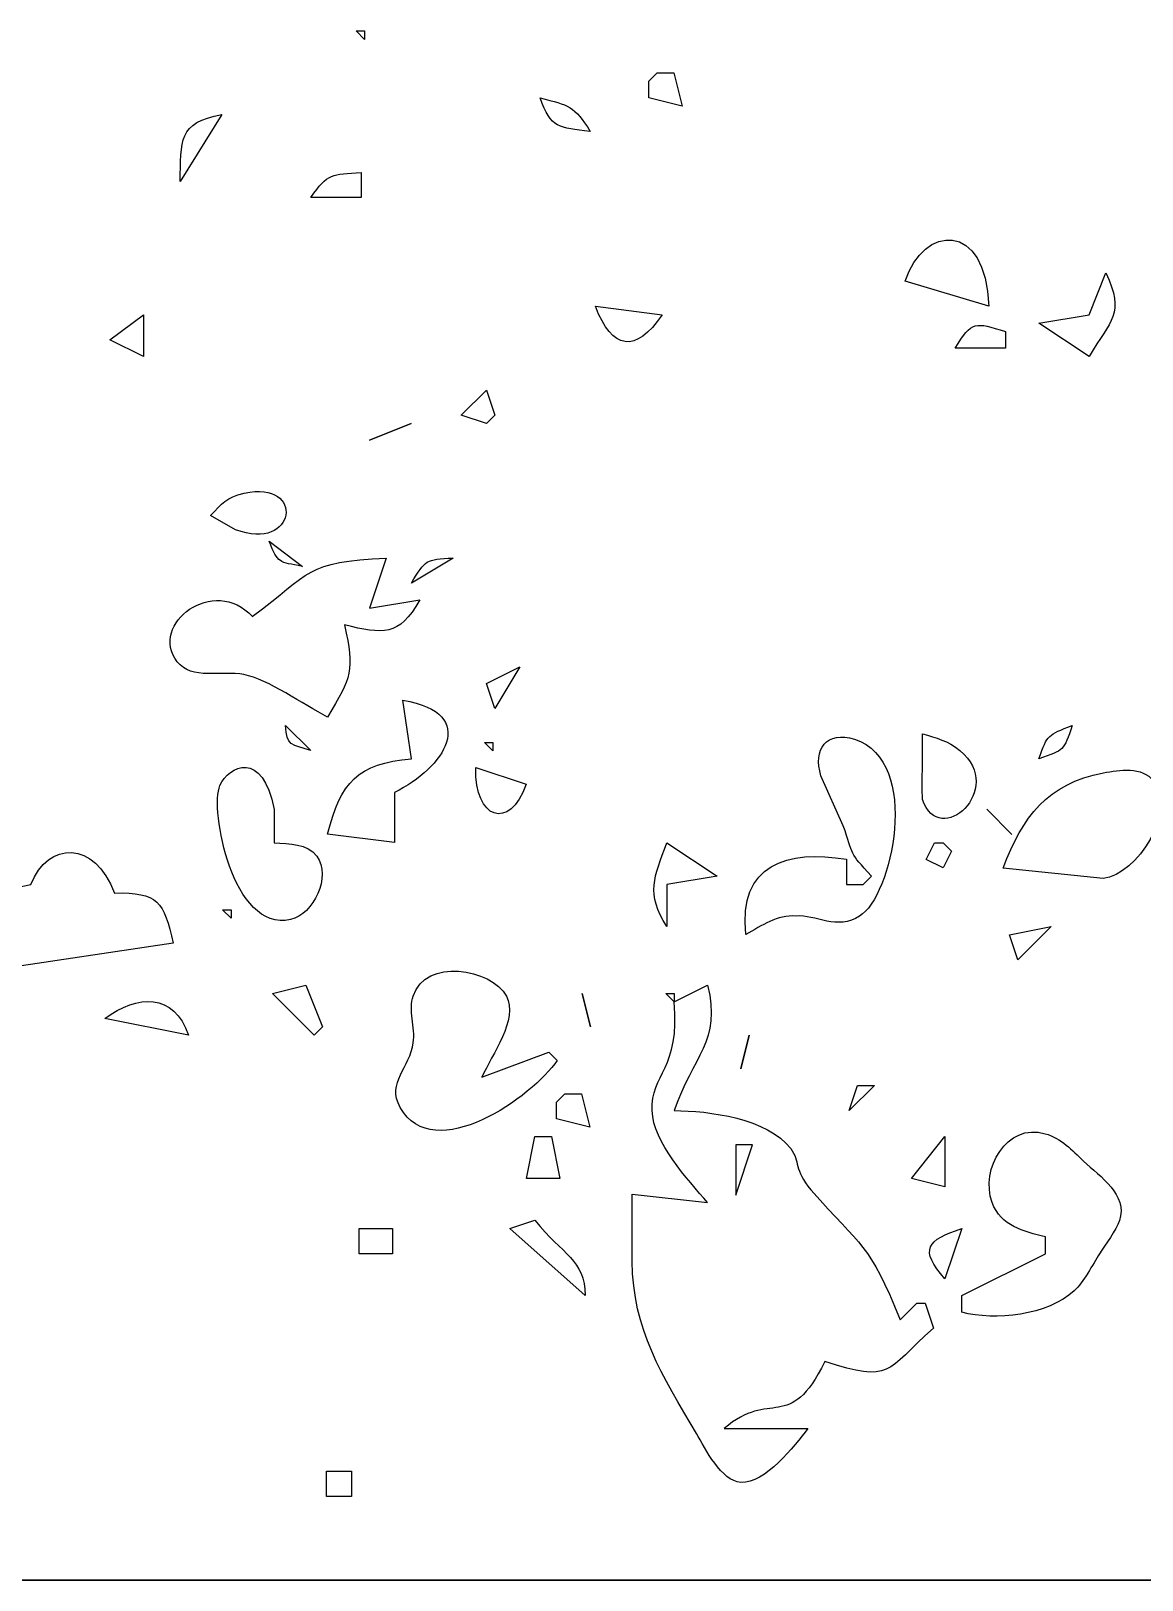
# Model space of a CAD drawing. Header units: centimetres. Extents: x -10.8 to 7.5, y -7.5 to 7.5.
# Drawn here: x -4.785 to -3.861, y -0.301 to 0.987 of the extents above; entities that cross this region are included whole.
import ezdxf

# ---------------------------------------------------------------- set-up
doc = ezdxf.new("R2010")
doc.units = ezdxf.units.CM
doc.header["$MEASUREMENT"] = 0
doc.layers.add('Layer 1', color=7, linetype='Continuous')

msp = doc.modelspace()

# ---------------------------------------------------------------- linework, layer by layer
at = {"layer": 'Layer 1'}
for points, knots in [([(-4.51411, 0.98721), (-4.51411, 0.98721), (-4.50715, 0.98025), (-4.50715, 0.98025), (-4.50715, 0.98025), (-4.50715, 0.98025), (-4.50715, 0.98721), (-4.50715, 0.98721), (-4.50715, 0.98721), (-4.50715, 0.98721), (-4.51411, 0.98721), (-4.51411, 0.98721)], [0, 0, 0, 0, 0.25, 0.25, 0.25, 0.25, 0.5, 0.5, 0.5, 0.5, 1, 1, 1, 1]), ([(-4.26375, 0.95241), (-4.26375, 0.95241), (-4.27071, 0.94545), (-4.27071, 0.94545), (-4.27071, 0.94545), (-4.27071, 0.94545), (-4.27071, 0.93153), (-4.27071, 0.93153), (-4.27071, 0.93153), (-4.27071, 0.93153), (-4.24287, 0.92457), (-4.24287, 0.92457), (-4.24287, 0.92457), (-4.24287, 0.92457), (-4.24983, 0.95241), (-4.24983, 0.95241), (-4.24983, 0.95241), (-4.24983, 0.95241), (-4.26375, 0.95241), (-4.26375, 0.95241)], [0, 0, 0, 0, 0.1666667, 0.1666667, 0.1666667, 0.1666667, 0.3333333, 0.3333333, 0.3333333, 0.3333333, 0.5, 0.5, 0.5, 0.5, 0.6666667, 0.6666667, 0.6666667, 0.6666667, 1, 1, 1, 1]), ([(-4.3612, 0.93153), (-4.35194, 0.90585), (-4.34554, 0.90682), (-4.31944, 0.90369), (-4.31944, 0.90369), (-4.33273, 0.92513), (-4.33705, 0.9254), (-4.3612, 0.93153)], [0, 0, 0, 0, 0.3333333, 0.3333333, 0.3333333, 0.3333333, 1, 1, 1, 1]), ([(-4.66047, 0.86194), (-4.66047, 0.86194), (-4.62567, 0.91762), (-4.62567, 0.91762), (-4.62567, 0.91762), (-4.66249, 0.91129), (-4.65956, 0.8957), (-4.66047, 0.86194)], [0, 0, 0, 0, 0.3333333, 0.3333333, 0.3333333, 0.3333333, 1, 1, 1, 1]), ([(-4.55165, 0.84874), (-4.55165, 0.84874), (-4.5099, 0.84874), (-4.5099, 0.84874), (-4.5099, 0.84874), (-4.5099, 0.84874), (-4.5099, 0.86962), (-4.5099, 0.86962), (-4.5099, 0.86962), (-4.53419, 0.8676), (-4.53781, 0.86941), (-4.55166, 0.84874), (-4.55166, 0.84874), (-4.55166, 0.84874), (-4.55165, 0.84874), (-4.55165, 0.84874)], [0, 0, 0, 0, 0.2, 0.2, 0.2, 0.2, 0.4, 0.4, 0.4, 0.4, 0.6, 0.6, 0.6, 0.6, 1, 1, 1, 1]), ([(-4.05753, 0.7791), (-4.05753, 0.7791), (-3.98794, 0.75822), (-3.98794, 0.75822), (-3.98794, 0.75822), (-3.99045, 0.83011), (-4.0425, 0.82607), (-4.05753, 0.7791)], [0, 0, 0, 0, 0.3333333, 0.3333333, 0.3333333, 0.3333333, 1, 1, 1, 1]), ([(-3.90451, 0.75126), (-3.90451, 0.75126), (-3.94627, 0.7443), (-3.94627, 0.7443), (-3.94627, 0.7443), (-3.94627, 0.7443), (-3.90451, 0.71646), (-3.90451, 0.71646), (-3.90451, 0.71646), (-3.88628, 0.74736), (-3.87458, 0.75133), (-3.89059, 0.78605), (-3.89059, 0.78605), (-3.89059, 0.78605), (-3.90451, 0.75125), (-3.90451, 0.75125), (-3.90451, 0.75125), (-3.90451, 0.75125), (-3.90451, 0.75126), (-3.90451, 0.75126)], [0, 0, 0, 0, 0.1666667, 0.1666667, 0.1666667, 0.1666667, 0.3333333, 0.3333333, 0.3333333, 0.3333333, 0.5, 0.5, 0.5, 0.5, 0.6666667, 0.6666667, 0.6666667, 0.6666667, 1, 1, 1, 1]), ([(-4.71884, 0.73038), (-4.71884, 0.73038), (-4.691, 0.71646), (-4.691, 0.71646), (-4.691, 0.71646), (-4.691, 0.71646), (-4.691, 0.75126), (-4.691, 0.75126), (-4.691, 0.75126), (-4.691, 0.75126), (-4.71884, 0.73038), (-4.71884, 0.73038)], [0, 0, 0, 0, 0.25, 0.25, 0.25, 0.25, 0.5, 0.5, 0.5, 0.5, 1, 1, 1, 1]), ([(-4.31517, 0.75822), (-4.30104, 0.72175), (-4.2819, 0.71876), (-4.25949, 0.75126), (-4.25949, 0.75126), (-4.25949, 0.75126), (-4.31517, 0.75822), (-4.31517, 0.75822)], [0, 0, 0, 0, 0.3333333, 0.3333333, 0.3333333, 0.3333333, 1, 1, 1, 1]), ([(-4.01594, 0.72342), (-4.01594, 0.72342), (-3.97419, 0.72342), (-3.97419, 0.72342), (-3.97419, 0.72342), (-3.97419, 0.72342), (-3.97419, 0.73734), (-3.97419, 0.73734), (-3.97419, 0.73734), (-3.99924, 0.74513), (-4.00203, 0.74639), (-4.01595, 0.72342), (-4.01595, 0.72342), (-4.01595, 0.72342), (-4.01594, 0.72342), (-4.01594, 0.72342)], [0, 0, 0, 0, 0.2, 0.2, 0.2, 0.2, 0.4, 0.4, 0.4, 0.4, 0.6, 0.6, 0.6, 0.6, 1, 1, 1, 1]), ([(-4.42667, 0.66775), (-4.42667, 0.66775), (-4.40579, 0.66079), (-4.40579, 0.66079), (-4.40579, 0.66079), (-4.40579, 0.66079), (-4.39883, 0.66775), (-4.39883, 0.66775), (-4.39883, 0.66775), (-4.39883, 0.66775), (-4.40579, 0.68863), (-4.40579, 0.68863), (-4.40579, 0.68863), (-4.40579, 0.68863), (-4.42667, 0.66775), (-4.42667, 0.66775)], [0, 0, 0, 0, 0.2, 0.2, 0.2, 0.2, 0.4, 0.4, 0.4, 0.4, 0.6, 0.6, 0.6, 0.6, 1, 1, 1, 1]), ([(-4.5031, 0.64687), (-4.5031, 0.64687), (-4.4683, 0.66079), (-4.4683, 0.66079), (-4.4683, 0.66079), (-4.4683, 0.66079), (-4.5031, 0.64687), (-4.5031, 0.64687)], [0, 0, 0, 0, 0.3333333, 0.3333333, 0.3333333, 0.3333333, 1, 1, 1, 1]), ([(-4.61446, 0.57247), (-4.56366, 0.55298), (-4.55593, 0.61409), (-4.60722, 0.60281), (-4.60722, 0.60281), (-4.62232, 0.59947), (-4.62531, 0.59411), (-4.63534, 0.58423), (-4.63534, 0.58423), (-4.63534, 0.58423), (-4.61446, 0.57247), (-4.61446, 0.57247)], [0, 0, 0, 0, 0.25, 0.25, 0.25, 0.25, 0.5, 0.5, 0.5, 0.5, 1, 1, 1, 1]), ([(-4.58652, 0.56282), (-4.57866, 0.54396), (-4.57866, 0.54577), (-4.55868, 0.54194), (-4.55868, 0.54194), (-4.55868, 0.54194), (-4.58652, 0.56282), (-4.58652, 0.56282)], [0, 0, 0, 0, 0.3333333, 0.3333333, 0.3333333, 0.3333333, 1, 1, 1, 1]), ([(-4.60043, 0.50018), (-4.63196, 0.53526), (-4.68707, 0.49385), (-4.66286, 0.4626), (-4.66286, 0.4626), (-4.65089, 0.44708), (-4.62604, 0.4555), (-4.60739, 0.45195), (-4.60739, 0.45195), (-4.58742, 0.44812), (-4.55805, 0.42704), (-4.5378, 0.41667), (-4.5378, 0.41667), (-4.51804, 0.44994), (-4.51511, 0.45529), (-4.52388, 0.49322), (-4.52388, 0.49322), (-4.49152, 0.48577), (-4.47878, 0.48299), (-4.46125, 0.5141), (-4.46125, 0.5141), (-4.46125, 0.5141), (-4.50301, 0.50714), (-4.50301, 0.50714), (-4.50301, 0.50714), (-4.50301, 0.50714), (-4.48909, 0.5489), (-4.48909, 0.5489), (-4.48909, 0.5489), (-4.55618, 0.54577), (-4.55138, 0.537), (-4.60044, 0.50018), (-4.60044, 0.50018), (-4.60044, 0.50018), (-4.60043, 0.50018), (-4.60043, 0.50018)], [0, 0, 0, 0, 0.1, 0.1, 0.1, 0.1, 0.2, 0.2, 0.2, 0.2, 0.3, 0.3, 0.3, 0.3, 0.4, 0.4, 0.4, 0.4, 0.5, 0.5, 0.5, 0.5, 0.6, 0.6, 0.6, 0.6, 0.7, 0.7, 0.7, 0.7, 0.8, 0.8, 0.8, 0.8, 1, 1, 1, 1]), ([(-4.4682, 0.52802), (-4.4682, 0.52802), (-4.4334, 0.5489), (-4.4334, 0.5489), (-4.4334, 0.5489), (-4.45651, 0.54751), (-4.45602, 0.54779), (-4.4682, 0.52802)], [0, 0, 0, 0, 0.3333333, 0.3333333, 0.3333333, 0.3333333, 1, 1, 1, 1]), ([(-4.40572, 0.44451), (-4.40572, 0.44451), (-4.39876, 0.42363), (-4.39876, 0.42363), (-4.39876, 0.42363), (-4.39876, 0.42363), (-4.37788, 0.45843), (-4.37788, 0.45843), (-4.37788, 0.45843), (-4.37788, 0.45843), (-4.40572, 0.44451), (-4.40572, 0.44451)], [0, 0, 0, 0, 0.25, 0.25, 0.25, 0.25, 0.5, 0.5, 0.5, 0.5, 1, 1, 1, 1]), ([(-4.47516, 0.43059), (-4.47516, 0.43059), (-4.4682, 0.38187), (-4.4682, 0.38187), (-4.4682, 0.38187), (-4.51281, 0.37825), (-4.52715, 0.36218), (-4.53779, 0.31924), (-4.53779, 0.31924), (-4.53779, 0.31924), (-4.48211, 0.31228), (-4.48211, 0.31228), (-4.48211, 0.31228), (-4.48211, 0.31228), (-4.48211, 0.35404), (-4.48211, 0.35404), (-4.48211, 0.35404), (-4.44126, 0.37387), (-4.41015, 0.41967), (-4.47515, 0.43059), (-4.47515, 0.43059), (-4.47515, 0.43059), (-4.47516, 0.43059), (-4.47516, 0.43059)], [0, 0, 0, 0, 0.1428571, 0.1428571, 0.1428571, 0.1428571, 0.2857143, 0.2857143, 0.2857143, 0.2857143, 0.4285714, 0.4285714, 0.4285714, 0.4285714, 0.5714286, 0.5714286, 0.5714286, 0.5714286, 0.7142857, 0.7142857, 0.7142857, 0.7142857, 1, 1, 1, 1]), ([(-4.55183, 0.38883), (-4.55183, 0.38883), (-4.57271, 0.40971), (-4.57271, 0.40971), (-4.57271, 0.40971), (-4.57243, 0.39238), (-4.56742, 0.39391), (-4.55183, 0.38883)], [0, 0, 0, 0, 0.3333333, 0.3333333, 0.3333333, 0.3333333, 1, 1, 1, 1]), ([(-4.14819, 0.25118), (-4.13246, 0.2525), (-4.1136, 0.23879), (-4.09544, 0.25118), (-4.09544, 0.25118), (-4.06899, 0.26614), (-4.0431, 0.38014), (-4.09969, 0.39816), (-4.09969, 0.39816), (-4.1228, 0.40561), (-4.13442, 0.38967), (-4.12753, 0.36782), (-4.12753, 0.36782), (-4.12753, 0.36782), (-4.10902, 0.32627), (-4.10902, 0.32627), (-4.10902, 0.32627), (-4.10032, 0.30149), (-4.10436, 0.30449), (-4.08557, 0.28444), (-4.08557, 0.28444), (-4.08557, 0.28444), (-4.09253, 0.27748), (-4.09253, 0.27748), (-4.09253, 0.27748), (-4.09253, 0.27748), (-4.10643, 0.27748), (-4.10643, 0.27748), (-4.10643, 0.27748), (-4.10643, 0.27748), (-4.10643, 0.29836), (-4.10643, 0.29836), (-4.10643, 0.29836), (-4.15487, 0.30657), (-4.19683, 0.29432), (-4.18994, 0.23573), (-4.18994, 0.23573), (-4.17651, 0.24332), (-4.16426, 0.25236), (-4.14818, 0.25118), (-4.14818, 0.25118), (-4.14818, 0.25118), (-4.14819, 0.25118), (-4.14819, 0.25118)], [0, 0, 0, 0, 0.0833333, 0.0833333, 0.0833333, 0.0833333, 0.1666667, 0.1666667, 0.1666667, 0.1666667, 0.25, 0.25, 0.25, 0.25, 0.3333333, 0.3333333, 0.3333333, 0.3333333, 0.4166667, 0.4166667, 0.4166667, 0.4166667, 0.5, 0.5, 0.5, 0.5, 0.5833333, 0.5833333, 0.5833333, 0.5833333, 0.6666667, 0.6666667, 0.6666667, 0.6666667, 0.75, 0.75, 0.75, 0.75, 0.8333333, 0.8333333, 0.8333333, 0.8333333, 1, 1, 1, 1]), ([(-4.04303, 0.37491), (-4.04366, 0.36767), (-4.04366, 0.35494), (-4.04303, 0.34812), (-4.04303, 0.34812), (-4.02925, 0.30629), (-3.9733, 0.35654), (-4.01199, 0.38883), (-4.01199, 0.38883), (-4.02187, 0.39711), (-4.03203, 0.3992), (-4.04303, 0.40275), (-4.04303, 0.40275), (-4.04303, 0.40275), (-4.04303, 0.37491), (-4.04303, 0.37491)], [0, 0, 0, 0, 0.2, 0.2, 0.2, 0.2, 0.4, 0.4, 0.4, 0.4, 0.6, 0.6, 0.6, 0.6, 1, 1, 1, 1]), ([(-3.94636, 0.38187), (-3.925, 0.38932), (-3.92597, 0.38834), (-3.91852, 0.40971), (-3.91852, 0.40971), (-3.93912, 0.40143), (-3.93884, 0.40282), (-3.94636, 0.38187)], [0, 0, 0, 0, 0.3333333, 0.3333333, 0.3333333, 0.3333333, 1, 1, 1, 1]), ([(-4.58238, 0.33977), (-4.59171, 0.39016), (-4.62017, 0.37624), (-4.62741, 0.35967), (-4.62741, 0.35967), (-4.63583, 0.34032), (-4.61718, 0.23753), (-4.56867, 0.24818), (-4.56867, 0.24818), (-4.54932, 0.25249), (-4.53464, 0.2843), (-4.54682, 0.30093), (-4.54682, 0.30093), (-4.55468, 0.31172), (-4.56958, 0.31109), (-4.58238, 0.31207), (-4.58238, 0.31207), (-4.58238, 0.31207), (-4.58238, 0.33977), (-4.58238, 0.33977)], [0, 0, 0, 0, 0.1666667, 0.1666667, 0.1666667, 0.1666667, 0.3333333, 0.3333333, 0.3333333, 0.3333333, 0.5, 0.5, 0.5, 0.5, 0.6666667, 0.6666667, 0.6666667, 0.6666667, 1, 1, 1, 1]), ([(-4.4074, 0.39558), (-4.4074, 0.39558), (-4.40044, 0.38862), (-4.40044, 0.38862), (-4.40044, 0.38862), (-4.40044, 0.38862), (-4.40044, 0.39558), (-4.40044, 0.39558), (-4.40044, 0.39558), (-4.40044, 0.39558), (-4.4074, 0.39558), (-4.4074, 0.39558)], [0, 0, 0, 0, 0.25, 0.25, 0.25, 0.25, 0.5, 0.5, 0.5, 0.5, 1, 1, 1, 1]), ([(-4.41452, 0.37462), (-4.41591, 0.33168), (-4.38647, 0.32159), (-4.37276, 0.3607), (-4.37276, 0.3607), (-4.37276, 0.3607), (-4.41452, 0.37462), (-4.41452, 0.37462)], [0, 0, 0, 0, 0.3333333, 0.3333333, 0.3333333, 0.3333333, 1, 1, 1, 1]), ([(-3.89284, 0.28234), (-3.86444, 0.28575), (-3.83132, 0.33829), (-3.85101, 0.36349), (-3.85101, 0.36349), (-3.86054, 0.37574), (-3.87933, 0.37275), (-3.89256, 0.37024), (-3.89256, 0.37024), (-3.93968, 0.36126), (-3.95972, 0.33384), (-3.97607, 0.29111), (-3.97607, 0.29111), (-3.97607, 0.29111), (-3.89284, 0.28234), (-3.89284, 0.28234)], [0, 0, 0, 0, 0.2, 0.2, 0.2, 0.2, 0.4, 0.4, 0.4, 0.4, 0.6, 0.6, 0.6, 0.6, 1, 1, 1, 1]), ([(-3.9896, 0.33996), (-3.9896, 0.33996), (-3.96872, 0.31908), (-3.96872, 0.31908), (-3.96872, 0.31908), (-3.96872, 0.31908), (-3.9896, 0.33996), (-3.9896, 0.33996)], [0, 0, 0, 0, 0.3333333, 0.3333333, 0.3333333, 0.3333333, 1, 1, 1, 1]), ([(-4.78464, 0.27728), (-4.78464, 0.27728), (-4.81944, 0.27032), (-4.81944, 0.27032), (-4.81944, 0.27032), (-4.81944, 0.27032), (-4.81944, 0.2564), (-4.81944, 0.2564), (-4.81944, 0.2564), (-4.81944, 0.2564), (-4.79856, 0.23552), (-4.79856, 0.23552), (-4.79856, 0.23552), (-4.79856, 0.23552), (-4.85424, 0.24248), (-4.85424, 0.24248), (-4.85424, 0.24248), (-4.85424, 0.24248), (-4.85424, 0.22856), (-4.85424, 0.22856), (-4.85424, 0.22856), (-4.85424, 0.22856), (-4.79794, 0.20887), (-4.79794, 0.20887), (-4.79794, 0.20887), (-4.79794, 0.20887), (-4.66634, 0.22856), (-4.66634, 0.22856), (-4.66634, 0.22856), (-4.67386, 0.26322), (-4.6788, 0.27094), (-4.71506, 0.27032), (-4.71506, 0.27032), (-4.73134, 0.31416), (-4.77039, 0.31382), (-4.78465, 0.27728), (-4.78465, 0.27728), (-4.78465, 0.27728), (-4.78464, 0.27728), (-4.78464, 0.27728)], [0, 0, 0, 0, 0.0909091, 0.0909091, 0.0909091, 0.0909091, 0.1818182, 0.1818182, 0.1818182, 0.1818182, 0.2727273, 0.2727273, 0.2727273, 0.2727273, 0.3636364, 0.3636364, 0.3636364, 0.3636364, 0.4545455, 0.4545455, 0.4545455, 0.4545455, 0.5454545, 0.5454545, 0.5454545, 0.5454545, 0.6363636, 0.6363636, 0.6363636, 0.6363636, 0.7272727, 0.7272727, 0.7272727, 0.7272727, 0.8181818, 0.8181818, 0.8181818, 0.8181818, 1, 1, 1, 1]), ([(-4.25572, 0.31208), (-4.26644, 0.28285), (-4.27319, 0.27025), (-4.25572, 0.24249), (-4.25572, 0.24249), (-4.25572, 0.24249), (-4.25572, 0.27729), (-4.25572, 0.27729), (-4.25572, 0.27729), (-4.25572, 0.27729), (-4.21396, 0.28425), (-4.21396, 0.28425), (-4.21396, 0.28425), (-4.21396, 0.28425), (-4.25572, 0.31209), (-4.25572, 0.31209), (-4.25572, 0.31209), (-4.25572, 0.31209), (-4.25572, 0.31208), (-4.25572, 0.31208)], [0, 0, 0, 0, 0.1666667, 0.1666667, 0.1666667, 0.1666667, 0.3333333, 0.3333333, 0.3333333, 0.3333333, 0.5, 0.5, 0.5, 0.5, 0.6666667, 0.6666667, 0.6666667, 0.6666667, 1, 1, 1, 1]), ([(-4.03302, 0.31208), (-4.03302, 0.31208), (-4.03998, 0.29816), (-4.03998, 0.29816), (-4.03998, 0.29816), (-4.03998, 0.29816), (-4.02606, 0.2912), (-4.02606, 0.2912), (-4.02606, 0.2912), (-4.02606, 0.2912), (-4.0191, 0.30512), (-4.0191, 0.30512), (-4.0191, 0.30512), (-4.0191, 0.30512), (-4.02606, 0.31208), (-4.02606, 0.31208), (-4.02606, 0.31208), (-4.02606, 0.31208), (-4.03302, 0.31208), (-4.03302, 0.31208)], [0, 0, 0, 0, 0.1666667, 0.1666667, 0.1666667, 0.1666667, 0.3333333, 0.3333333, 0.3333333, 0.3333333, 0.5, 0.5, 0.5, 0.5, 0.6666667, 0.6666667, 0.6666667, 0.6666667, 1, 1, 1, 1]), ([(-4.62512, 0.25639), (-4.62512, 0.25639), (-4.61816, 0.24943), (-4.61816, 0.24943), (-4.61816, 0.24943), (-4.61816, 0.24943), (-4.61816, 0.25639), (-4.61816, 0.25639), (-4.61816, 0.25639), (-4.61816, 0.25639), (-4.62512, 0.25639), (-4.62512, 0.25639)], [0, 0, 0, 0, 0.25, 0.25, 0.25, 0.25, 0.5, 0.5, 0.5, 0.5, 1, 1, 1, 1]), ([(-3.97089, 0.23552), (-3.97089, 0.23552), (-3.96393, 0.21464), (-3.96393, 0.21464), (-3.96393, 0.21464), (-3.96393, 0.21464), (-3.93609, 0.24248), (-3.93609, 0.24248), (-3.93609, 0.24248), (-3.93609, 0.24248), (-3.97089, 0.23552), (-3.97089, 0.23552)], [0, 0, 0, 0, 0.25, 0.25, 0.25, 0.25, 0.5, 0.5, 0.5, 0.5, 1, 1, 1, 1]), ([(-4.38912, 0.18465), (-4.40179, 0.20762), (-4.4567, 0.21666), (-4.46665, 0.18465), (-4.46665, 0.18465), (-4.47096, 0.17338), (-4.46449, 0.15848), (-4.46665, 0.14568), (-4.46665, 0.14568), (-4.46916, 0.12557), (-4.48906, 0.11262), (-4.47744, 0.09202), (-4.47744, 0.09202), (-4.44953, 0.0424), (-4.36692, 0.10114), (-4.34682, 0.13113), (-4.34682, 0.13113), (-4.34682, 0.13113), (-4.35378, 0.13809), (-4.35378, 0.13809), (-4.35378, 0.13809), (-4.35378, 0.13809), (-4.40946, 0.11721), (-4.40946, 0.11721), (-4.40946, 0.11721), (-4.40132, 0.13579), (-4.37891, 0.16516), (-4.38914, 0.18465), (-4.38914, 0.18465), (-4.38914, 0.18465), (-4.38912, 0.18465), (-4.38912, 0.18465)], [0, 0, 0, 0, 0.1111111, 0.1111111, 0.1111111, 0.1111111, 0.2222222, 0.2222222, 0.2222222, 0.2222222, 0.3333333, 0.3333333, 0.3333333, 0.3333333, 0.4444444, 0.4444444, 0.4444444, 0.4444444, 0.5555556, 0.5555556, 0.5555556, 0.5555556, 0.6666667, 0.6666667, 0.6666667, 0.6666667, 0.7777778, 0.7777778, 0.7777778, 0.7777778, 1, 1, 1, 1]), ([(-4.58375, 0.1868), (-4.58375, 0.1868), (-4.54895, 0.152), (-4.54895, 0.152), (-4.54895, 0.152), (-4.54895, 0.152), (-4.54199, 0.15896), (-4.54199, 0.15896), (-4.54199, 0.15896), (-4.54199, 0.15896), (-4.55591, 0.19376), (-4.55591, 0.19376), (-4.55591, 0.19376), (-4.55591, 0.19376), (-4.58375, 0.1868), (-4.58375, 0.1868)], [0, 0, 0, 0, 0.2, 0.2, 0.2, 0.2, 0.4, 0.4, 0.4, 0.4, 0.6, 0.6, 0.6, 0.6, 1, 1, 1, 1]), ([(-4.24969, 0.17984), (-4.24433, 0.12396), (-4.26904, 0.11992), (-4.26799, 0.08937), (-4.26799, 0.08937), (-4.26708, 0.06299), (-4.23834, 0.03202), (-4.22185, 0.01282), (-4.22185, 0.01282), (-4.22185, 0.01282), (-4.28448, 0.01978), (-4.28448, 0.01978), (-4.28448, 0.01978), (-4.28448, 0.01978), (-4.28448, -0.0359), (-4.28448, -0.0359), (-4.28448, -0.0359), (-4.2842, -0.09276), (-4.25943, -0.13104), (-4.23117, -0.17912), (-4.23117, -0.17912), (-4.22365, -0.19186), (-4.21036, -0.21886), (-4.19422, -0.21983), (-4.19422, -0.21983), (-4.17397, -0.22108), (-4.14975, -0.18949), (-4.13834, -0.17508), (-4.13834, -0.17508), (-4.13834, -0.17508), (-4.20793, -0.17509), (-4.20793, -0.17509), (-4.20793, -0.17509), (-4.16951, -0.14148), (-4.15399, -0.17982), (-4.12442, -0.11941), (-4.12442, -0.11941), (-4.06798, -0.13716), (-4.07466, -0.12776), (-4.03395, -0.09157), (-4.03395, -0.09157), (-4.03395, -0.09157), (-4.04091, -0.07069), (-4.04091, -0.07069), (-4.04091, -0.07069), (-4.04091, -0.07069), (-4.04786, -0.07069), (-4.04786, -0.07069), (-4.04786, -0.07069), (-4.04786, -0.07069), (-4.06178, -0.08461), (-4.06178, -0.08461), (-4.06178, -0.08461), (-4.08781, -0.01975), (-4.09324, -0.02552), (-4.1359, 0.02354), (-4.1359, 0.02354), (-4.15051, 0.04038), (-4.1446, 0.04713), (-4.15274, 0.05778), (-4.15274, 0.05778), (-4.17195, 0.08297), (-4.22066, 0.08924), (-4.24968, 0.08938), (-4.24968, 0.08938), (-4.2343, 0.13406), (-4.21022, 0.14721), (-4.22184, 0.19377), (-4.22184, 0.19377), (-4.22184, 0.19377), (-4.24968, 0.17985), (-4.24968, 0.17985), (-4.24968, 0.17985), (-4.24968, 0.17985), (-4.24969, 0.17984), (-4.24969, 0.17984)], [0, 0, 0, 0, 0.05, 0.05, 0.05, 0.05, 0.1, 0.1, 0.1, 0.1, 0.15, 0.15, 0.15, 0.15, 0.2, 0.2, 0.2, 0.2, 0.25, 0.25, 0.25, 0.25, 0.3, 0.3, 0.3, 0.3, 0.35, 0.35, 0.35, 0.35, 0.4, 0.4, 0.4, 0.4, 0.45, 0.45, 0.45, 0.45, 0.5, 0.5, 0.5, 0.5, 0.55, 0.55, 0.55, 0.55, 0.6, 0.6, 0.6, 0.6, 0.65, 0.65, 0.65, 0.65, 0.7, 0.7, 0.7, 0.7, 0.75, 0.75, 0.75, 0.75, 0.8, 0.8, 0.8, 0.8, 0.85, 0.85, 0.85, 0.85, 0.9, 0.9, 0.9, 0.9, 1, 1, 1, 1]), ([(-4.72298, 0.16593), (-4.72298, 0.16593), (-4.65339, 0.15201), (-4.65339, 0.15201), (-4.65339, 0.15201), (-4.66585, 0.18764), (-4.69584, 0.1859), (-4.72298, 0.16593)], [0, 0, 0, 0, 0.3333333, 0.3333333, 0.3333333, 0.3333333, 1, 1, 1, 1]), ([(-4.31921, 0.15897), (-4.31921, 0.15897), (-4.32617, 0.18681), (-4.32617, 0.18681), (-4.32617, 0.18681), (-4.32617, 0.18681), (-4.31921, 0.15897), (-4.31921, 0.15897)], [0, 0, 0, 0, 0.3333333, 0.3333333, 0.3333333, 0.3333333, 1, 1, 1, 1]), ([(-4.25658, 0.1868), (-4.25658, 0.1868), (-4.24962, 0.17984), (-4.24962, 0.17984), (-4.24962, 0.17984), (-4.24962, 0.17984), (-4.24962, 0.1868), (-4.24962, 0.1868), (-4.24962, 0.1868), (-4.24962, 0.1868), (-4.25658, 0.1868), (-4.25658, 0.1868)], [0, 0, 0, 0, 0.25, 0.25, 0.25, 0.25, 0.5, 0.5, 0.5, 0.5, 1, 1, 1, 1]), ([(-4.1943, 0.12417), (-4.1943, 0.12417), (-4.18734, 0.15201), (-4.18734, 0.15201), (-4.18734, 0.15201), (-4.18734, 0.15201), (-4.1943, 0.12417), (-4.1943, 0.12417)], [0, 0, 0, 0, 0.3333333, 0.3333333, 0.3333333, 0.3333333, 1, 1, 1, 1]), ([(-4.34062, 0.10329), (-4.34062, 0.10329), (-4.34758, 0.09633), (-4.34758, 0.09633), (-4.34758, 0.09633), (-4.34758, 0.09633), (-4.34758, 0.08241), (-4.34758, 0.08241), (-4.34758, 0.08241), (-4.34758, 0.08241), (-4.31974, 0.07545), (-4.31974, 0.07545), (-4.31974, 0.07545), (-4.31974, 0.07545), (-4.3267, 0.10329), (-4.3267, 0.10329), (-4.3267, 0.10329), (-4.3267, 0.10329), (-4.34062, 0.10329), (-4.34062, 0.10329)], [0, 0, 0, 0, 0.1666667, 0.1666667, 0.1666667, 0.1666667, 0.3333333, 0.3333333, 0.3333333, 0.3333333, 0.5, 0.5, 0.5, 0.5, 0.6666667, 0.6666667, 0.6666667, 0.6666667, 1, 1, 1, 1]), ([(-4.09706, 0.11025), (-4.09706, 0.11025), (-4.10402, 0.08937), (-4.10402, 0.08937), (-4.10402, 0.08937), (-4.10402, 0.08937), (-4.08314, 0.11025), (-4.08314, 0.11025), (-4.08314, 0.11025), (-4.08314, 0.11025), (-4.09706, 0.11025), (-4.09706, 0.11025)], [0, 0, 0, 0, 0.25, 0.25, 0.25, 0.25, 0.5, 0.5, 0.5, 0.5, 1, 1, 1, 1]), ([(-3.91685, -0.06041), (-3.90947, -0.05359), (-3.90147, -0.03849), (-3.89583, -0.02965), (-3.89583, -0.02965), (-3.89131, -0.02248), (-3.88184, -0.00975), (-3.87934, -0.00216), (-3.87934, -0.00216), (-3.87217, 0.01962), (-3.89514, 0.03417), (-3.90913, 0.04739), (-3.90913, 0.04739), (-3.91873, 0.05651), (-3.92778, 0.06632), (-3.941, 0.07015), (-3.941, 0.07015), (-3.97322, 0.07961), (-3.99521, 0.04043), (-3.98519, 0.01301), (-3.98519, 0.01301), (-3.97788, -0.00696), (-3.95909, -0.01093), (-3.94093, -0.01573), (-3.94093, -0.01573), (-3.94093, -0.01573), (-3.94093, -0.02965), (-3.94093, -0.02965), (-3.94093, -0.02965), (-3.94093, -0.02965), (-4.01052, -0.06445), (-4.01052, -0.06445), (-4.01052, -0.06445), (-4.01052, -0.06445), (-4.01052, -0.07837), (-4.01052, -0.07837), (-4.01052, -0.07837), (-3.98254, -0.08561), (-3.93932, -0.08108), (-3.91685, -0.06041)], [0, 0, 0, 0, 0.0909091, 0.0909091, 0.0909091, 0.0909091, 0.1818182, 0.1818182, 0.1818182, 0.1818182, 0.2727273, 0.2727273, 0.2727273, 0.2727273, 0.3636364, 0.3636364, 0.3636364, 0.3636364, 0.4545455, 0.4545455, 0.4545455, 0.4545455, 0.5454545, 0.5454545, 0.5454545, 0.5454545, 0.6363636, 0.6363636, 0.6363636, 0.6363636, 0.7272727, 0.7272727, 0.7272727, 0.7272727, 0.8181818, 0.8181818, 0.8181818, 0.8181818, 1, 1, 1, 1]), ([(-4.36546, 0.06779), (-4.36546, 0.06779), (-4.37242, 0.03299), (-4.37242, 0.03299), (-4.37242, 0.03299), (-4.37242, 0.03299), (-4.34458, 0.03299), (-4.34458, 0.03299), (-4.34458, 0.03299), (-4.34458, 0.03299), (-4.35154, 0.06779), (-4.35154, 0.06779), (-4.35154, 0.06779), (-4.35154, 0.06779), (-4.36546, 0.06779), (-4.36546, 0.06779)], [0, 0, 0, 0, 0.2, 0.2, 0.2, 0.2, 0.4, 0.4, 0.4, 0.4, 0.6, 0.6, 0.6, 0.6, 1, 1, 1, 1]), ([(-4.05229, 0.03299), (-4.05229, 0.03299), (-4.02445, 0.02603), (-4.02445, 0.02603), (-4.02445, 0.02603), (-4.02445, 0.02603), (-4.02445, 0.06779), (-4.02445, 0.06779), (-4.02445, 0.06779), (-4.02445, 0.06779), (-4.05229, 0.03299), (-4.05229, 0.03299)], [0, 0, 0, 0, 0.25, 0.25, 0.25, 0.25, 0.5, 0.5, 0.5, 0.5, 1, 1, 1, 1]), ([(-4.18456, 0.06083), (-4.18456, 0.06083), (-4.19848, 0.01907), (-4.19848, 0.01907), (-4.19848, 0.01907), (-4.19848, 0.01907), (-4.19848, 0.06083), (-4.19848, 0.06083), (-4.19848, 0.06083), (-4.19848, 0.06083), (-4.18456, 0.06083), (-4.18456, 0.06083)], [0, 0, 0, 0, 0.25, 0.25, 0.25, 0.25, 0.5, 0.5, 0.5, 0.5, 1, 1, 1, 1]), ([(-4.51159, -0.00877), (-4.51159, -0.00877), (-4.51159, -0.02965), (-4.51159, -0.02965), (-4.51159, -0.02965), (-4.51159, -0.02965), (-4.48375, -0.02964), (-4.48375, -0.02964), (-4.48375, -0.02964), (-4.48375, -0.02964), (-4.48375, -0.00876), (-4.48375, -0.00876), (-4.48375, -0.00876), (-4.48375, -0.00876), (-4.51159, -0.00877), (-4.51159, -0.00877)], [0, 0, 0, 0, 0.2, 0.2, 0.2, 0.2, 0.4, 0.4, 0.4, 0.4, 0.6, 0.6, 0.6, 0.6, 1, 1, 1, 1]), ([(-4.38632, -0.00877), (-4.38632, -0.00877), (-4.32369, -0.06445), (-4.32369, -0.06445), (-4.32369, -0.06445), (-4.32397, -0.03439), (-4.34199, -0.03091), (-4.36545, -0.00182), (-4.36545, -0.00182), (-4.36545, -0.00182), (-4.38633, -0.00878), (-4.38633, -0.00878), (-4.38633, -0.00878), (-4.38633, -0.00878), (-4.38632, -0.00877), (-4.38632, -0.00877)], [0, 0, 0, 0, 0.2, 0.2, 0.2, 0.2, 0.4, 0.4, 0.4, 0.4, 0.6, 0.6, 0.6, 0.6, 1, 1, 1, 1]), ([(-4.02443, -0.05052), (-4.02443, -0.05052), (-4.01051, -0.00876), (-4.01051, -0.00876), (-4.01051, -0.00876), (-4.03939, -0.01809), (-4.04607, -0.02623), (-4.02443, -0.05052)], [0, 0, 0, 0, 0.3333333, 0.3333333, 0.3333333, 0.3333333, 1, 1, 1, 1]), ([(-4.53874, -0.21055), (-4.53874, -0.21055), (-4.53874, -0.23143), (-4.53874, -0.23143), (-4.53874, -0.23143), (-4.53874, -0.23143), (-4.51787, -0.23143), (-4.51787, -0.23143), (-4.51787, -0.23143), (-4.51787, -0.23143), (-4.51787, -0.21055), (-4.51787, -0.21055), (-4.51787, -0.21055), (-4.51787, -0.21055), (-4.53874, -0.21055), (-4.53874, -0.21055)], [0, 0, 0, 0, 0.2, 0.2, 0.2, 0.2, 0.4, 0.4, 0.4, 0.4, 0.6, 0.6, 0.6, 0.6, 1, 1, 1, 1]), ([(4.71011, -0.30102), (4.71011, -0.30102), (4.73795, -0.30102), (4.73795, -0.30102), (4.73795, -0.30102), (4.73795, -0.30102), (-10.82284, -0.30102), (-10.82284, -0.30102), (-10.82284, -0.30102), (-10.82284, -0.30102), (4.71011, -0.30102), (4.71011, -0.30102)], [0, 0, 0, 0, 0.25, 0.25, 0.25, 0.25, 0.5, 0.5, 0.5, 0.5, 1, 1, 1, 1])]:
    msp.add_open_spline(points, degree=3, knots=knots, dxfattribs=at)

doc.saveas('drawing.dxf')
